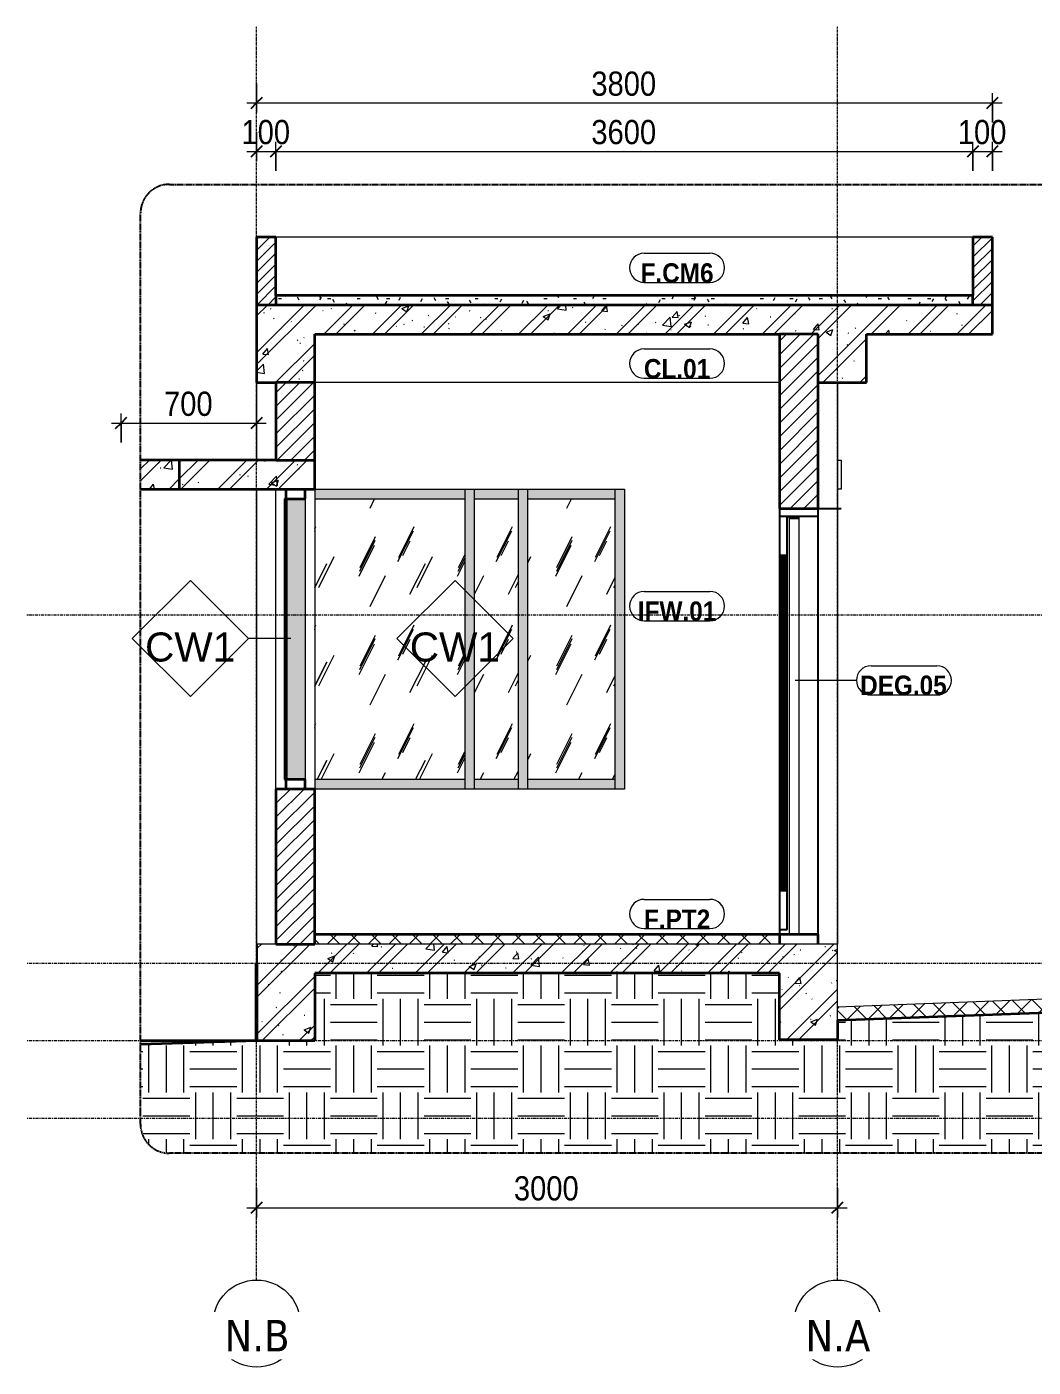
# Model space of a CAD drawing. Header units: millimetres. Extents: x 67230 to 175545, y -2320 to 85793.
# Drawn here: x 128946 to 134144, y -1685 to 5237 of the extents above; entities that cross this region are included whole.
import ezdxf

# ---------------------------------------------------------------- set-up
doc = ezdxf.new("R2010")
doc.units = ezdxf.units.MM
for name, pattern in [('Centre', [31.75, 6.35, -4.7625, 15.875, -4.7625]), ('Grid Line', [22.225, 12.7, -3.175, 3.175, -3.175]), ('Hidden', [7.14375, 4.7625, -2.38125])]:
    doc.linetypes.add(name, pattern=pattern)
for name, color, linetype, lineweight in [('A-ANNO-DIMS', 211, 'Continuous', 9), ('A-ANNO-DIMS-50', 211, 'Continuous', 9), ('A-ANNO-NOTE', 131, 'Continuous', 9), ('A-DETL-GENF', 92, 'Continuous', 18), ('A-DETL-GENF-2', 92, 'Hidden', 25), ('A-DETL-GENF-3', 9, 'Continuous', 18), ('A-DETL-MEDM', 33, 'Continuous', 35), ('A-DETL-THIN', 151, 'Continuous', 18), ('A-DOOR', 31, 'Continuous', 18), ('A-DOOR-1', 31, 'Continuous', 25), ('A-DOOR-IDEN', 31, 'Continuous', 9), ('A-FLOR', 192, 'Continuous', 18), ('A-FLOR-FNSH-1', 7, 'Continuous', 18), ('A-FLOR-FNSH-2', 250, 'Continuous', 35), ('A-FLOR-LEVL-2', 51, 'Centre', 9), ('A-FLOR-PATT', 8, 'Continuous', 50), ('A-FLOR-PATT-1', 8, 'Continuous', 18), ('A-FLOR-PATT-2', 253, 'Continuous', 18), ('A-GLAZ-CURT', 52, 'Continuous', 18), ('A-GLAZ-CURT-1', 52, 'Continuous', 25), ('A-GLAZ-CURT-2', 254, 'Continuous', 18), ('A-GLAZ-CWMG', 51, 'Continuous', 18), ('A-GLAZ-CWMG-1', 51, 'Continuous', 35), ('A-GLAZ-CWMG-2', 254, 'Continuous', 18), ('A-WALL', 113, 'Continuous', 18), ('A-WALL-3', 250, 'Continuous', 35), ('A-WALL-IDEN', 211, 'Continuous', 9), ('A-WALL-PATT-1', 111, 'Continuous', 18), ('S-BEAM', 12, 'Continuous', 18), ('S-BEAM-1', 9, 'Continuous', 18), ('S-BEAM-2', 12, 'Continuous', 50), ('S-COLS', 52, 'Continuous', 18), ('S-GRID-1', 1, 'Grid Line', 9), ('S-GRID-IDEN', 1, 'Continuous', 9)]:
    doc.layers.add(name, color=color, linetype=linetype, lineweight=lineweight)
doc.styles.add('Arial_2', font='arial.ttf', dxfattribs={"height": 150})
doc.styles.add('Arial_B', font='arialbd.ttf', dxfattribs={"width": 0.9, "height": 100})
doc.styles.add('Tahoma_B', font='tahomabd.ttf', dxfattribs={"height": 162.5})
doc.styles.add('UTM Avo', font='', dxfattribs={"width": 0.9, "height": 125})
doc.styles.get('UTM Avo').set_extended_font_data('UTM Avo')
doc.dimstyles.new('1_Dim_chi_tiet_2_5_1', dxfattribs={"dimscale": 304.8, "dimtxt": 124.912619, "dimasz": 0.19685, "dimexe": 0.164042, "dimexo": 0.0625, "dimgap": 0.016404, "dimtad": 1, "dimdec": 0, "dimrnd": 5, "dimzin": 0, "dimdsep": 46, "dimtxsty": 'UTM Avo', "dimblk1": 'OBLIQUE', "dimblk2": 'OBLIQUE', "dimsah": 1, "dimcen": 0.09, "dimdle": 0.164042, "dimazin": 0, "dimtfac": 1, "dimtdec": 4, "dimtix": 1, "dimtmove": 0, "dimatfit": 3, "dimfxl": 0.328084, "dimfxlon": 1, "dimtvp": 1, "dimtolj": 1, "dimtzin": 0, "dimarcsym": 2})
pattern_1 = [(45, (129787.56, 1699.91), (-53.033, 53.033), []), (135, (129787.56, 1699.91), (-53.033, -53.033), [])]
pattern_2 = [(50, (129787.56, 1699.9), (364.368, -31.878), [38.1, -419.1]), (355, (129787.56, 1699.9), (-70.486, 382.113), [30.48, -335.28]), (100.451, (129817.92, 1697.25), (293.885, 350.233), [32.38, -356.18]), (46.184, (129787.56, 1801.5), (542.16, -84.086), [57.15, -628.65]), (96.636, (129832.74, 1794.5), (474.805, 494.855), [48.57, -534.27]), (351.184, (129787.56, 1801.5), (474.81, 494.85), [45.72, -502.92]), (21, (129838.36, 1776.1), (303.228, -204.53), [38.1, -419.1]), (326, (129838.36, 1776.1), (123.604, 368.376), [30.48, -335.28]), (71.451, (129863.63, 1759.06), (426.834, 163.843), [32.38, -356.18]), (37.5, (129787.56, 1699.91), (6.1766, 169.11), [3.353, -327.863, 3.353, -337.007, -336.55]), (37.5, (129787.56, 1699.91), (6.1766, 169.11), [-671.576, 3.353, -333.197]), (7.5, (129787.56, 1699.9), (133.639, 200.3615), [3.353, -190.703, 3.353, -320.243, -128.27]), (7.5, (129787.56, 1699.9), (133.639, 200.3615), [-517.652, 3.353, -124.917]), (327.5, (129674.27, 1699.91), (271.182, -11.4584), [3.353, -123.647, 3.353, -392.887, -525.78]), (327.5, (129674.27, 1699.91), (271.182, -11.4584), [-523.24, 3.353, -522.427]), (317.5, (129623.47, 1699.9), (296.259, 50.853), [3.353, -161.747, 3.353, -259.791, -373.38]), (317.5, (129623.47, 1699.9), (296.259, 50.853), [-428.244, 3.353, -370.027]), (45, (129787.56, 1699.9), (-125.7236, 125.7236), []), (45, (129787.56, 1890.4), (-125.7236, 125.7236), [])]
pattern_3 = [(63.435, (-84166.68, 1734.68), (-0.0009, 508), [177.49, -958.435]), (63.435, (-84674.68, 1734.68), (-0.0009, 508), [177.49, -958.435]), (63.435, (-83923.5, 1832.83), (-0.0009, 508), [177.49, -958.435]), (63.435, (-84431.5, 1832.83), (-0.0009, 508), [177.49, -958.435]), (63.435, (-83960.3, 1798.18), (-0.0009, 508), [177.49, -958.435]), (63.435, (-84468.3, 1798.18), (-0.0009, 508), [177.49, -958.435]), (63.435, (-83997.83, 1996.6), (-0.0009, 508), [86.27, -1049.655]), (63.435, (-84505.83, 1996.6), (-0.0009, 508), [86.27, -1049.655]), (63.435, (-84022.37, 1965.9), (-0.0009, 508), [177.49, -958.435]), (63.435, (-84530.37, 1965.9), (-0.0009, 508), [177.49, -958.435]), (63.435, (-84018.04, 1987.94), (-0.0009, 508), [177.49, -958.435]), (63.435, (-84526.04, 1987.94), (-0.0009, 508), [177.49, -958.435]), (63.435, (-84223, 1891.22), (-0.0009, 508), [177.49, -958.435]), (63.435, (-84731, 1891.22), (-0.0009, 508), [177.49, -958.435]), (63.435, (-84218.66, 1917.2), (-0.0009, 508), [177.49, -958.435]), (63.435, (-84726.66, 1917.2), (-0.0009, 508), [177.49, -958.435]), (63.435, (-84217.5, 1935.94), (-0.0009, 508), [177.49, -958.435]), (63.435, (-84725.5, 1935.94), (-0.0009, 508), [177.49, -958.435])]
pattern_4 = [(45, (129787.557, 1699.907), (-28.28427, 28.28427), [])]

# ---------------------------------------------------------------- blocks, each defined once
blk = doc.blocks.new('System Panel - Glazed-2035462-TKCS_NHÀ BẢO VỆ - MẶT CẮT 2')
at = {"layer": 'A-GLAZ-CURT-1'}
for p, q in [((-84262.2, 2800), (-84274.2, 2800)), ((-84274.2, 2800), (-84274.2, 1350)), ((-84262.2, 1350), (-84262.2, 2800)), ((-84274.2, 1350), (-84262.2, 1350))]:
    blk.add_line(p, q, dxfattribs=at)
blk = doc.blocks.new('Rectangular Mullion - 50 x 100mm-2023109-TKCS_NHÀ BẢO VỆ - MẶT CẮT 2')
at = {"layer": 'A-GLAZ-CWMG-1'}
for p, q in [((-84168.2, 1350), (-84268.2, 1350)), ((-84268.2, 1350), (-84268.2, 1300)), ((-84168.2, 1300), (-84168.2, 1350))]:
    blk.add_line(p, q, dxfattribs=at)
blk = doc.blocks.new('DOOR_CW_01 CANH MO-PANEL KINH - DIG_05-1000x2200-CỬA NHÔM KÍNH-2022776-TKCS_NHÀ BẢO VỆ - MẶT CẮT 2')
at = {"layer": 'A-DOOR'}
for p, q in [((-81718.2, 2710), (-81718.2, 550)), ((-81668.2, 2700), (-81668.2, 550)), ((-81618.2, 2700), (-81618.2, 550)), ((-81518.2, 2710), (-81518.2, 550))]:
    blk.add_line(p, q, dxfattribs=at)
at = {"layer": 'A-DOOR-1'}
for p, q in [((-81718.2, 2750), (-81718.2, 550)), ((-81718.2, 2750), (-81718.2, 550)), ((-81718.2, 2750), (-81718.2, 2710)), ((-81718.2, 2710), (-81518.2, 2710)), ((-81718.2, 2710), (-81678.2, 2710)), ((-81718.2, 2710), (-81668.2, 2710)), ((-81678.2, 576), (-81678.2, 2710)), ((-81668.2, 2710), (-81668.2, 2700)), ((-81668.2, 2700), (-81618.2, 2700)), ((-81618.2, 2700), (-81618.2, 2710)), ((-81618.2, 2710), (-81518.2, 2710)), ((-81518.2, 550), (-81518.2, 2750)), ((-81518.2, 2750), (-81398.2, 2750)), ((-81518.2, 550), (-81518.2, 2750)), ((-81518.2, 2710), (-81518.2, 2750)), ((-81718.2, 2508), (-81678.2, 2508)), ((-81708.2, 776), (-81708.2, 2508)), ((-81698.2, 776), (-81698.2, 2508)), ((-81688.2, 776), (-81688.2, 2508)), ((-81678.2, 776), (-81718.2, 776)), ((-81718.2, 576), (-81678.2, 576))]:
    blk.add_line(p, q, dxfattribs=at)
blk = doc.blocks.new('System Panel - Glazed-4738996-TKCS_NHÀ BẢO VỆ - MẶT CẮT 2')
at = {"layer": 'A-GLAZ-CURT-2'}
h = blk.add_hatch(dxfattribs=at)
h.set_pattern_fill('FP_27', color=256, style=0, pattern_type=2)
h.set_pattern_definition(pattern_3)
h.paths.add_polyline_path([(-83343.2, 1350), (-83343.2, 2800), (-84118.2, 2800), (-84118.2, 1350), (-83968.4, 1350)])
blk = doc.blocks.new('Rectangular Mullion - 50 x 100mm-4738990-TKCS_NHÀ BẢO VỆ - MẶT CẮT 2')
at = {"layer": 'A-GLAZ-CWMG-2'}
blk.add_hatch(color=256, dxfattribs=at).paths.add_polyline_path([(-82568.2, 2800), (-82568.2, 2850), (-83018.2, 2850), (-83018.2, 2800)])
at = {"layer": 'A-GLAZ-CWMG'}
for p, q in [((-83018.2, 2800), (-83018.2, 2850)), ((-82568.2, 2850), (-82568.2, 2800)), ((-83018.2, 2800), (-82568.2, 2800))]:
    blk.add_line(p, q, dxfattribs=at)
blk = doc.blocks.new('Rectangular Mullion - 50 x 100mm-4738991-TKCS_NHÀ BẢO VỆ - MẶT CẮT 2')
at = {"layer": 'A-GLAZ-CWMG-2'}
blk.add_hatch(color=256, dxfattribs=at).paths.add_polyline_path([(-84118.2, 1300), (-83343.2, 1300), (-83343.2, 1350), (-84118.2, 1350)])
at = {"layer": 'A-GLAZ-CWMG'}
for q in [(-84118.2, 1350), (-83343.2, 1300)]:
    blk.add_line((-83343.2, 1350), q, dxfattribs=at)
blk = doc.blocks.new('Rectangular Mullion - 50 x 100mm-2035525-TKCS_NHÀ BẢO VỆ - MẶT CẮT 2')
at = {"layer": 'A-GLAZ-CWMG-2'}
blk.add_hatch(color=256, dxfattribs=at).paths.add_polyline_path([(-82568.2, 1300), (-82518.2, 1300), (-82518.2, 2850), (-82568.2, 2850), (-82568.2, 1931.5)])
at = {"layer": 'A-GLAZ-CWMG'}
blk.add_line((-82568.2, 2850), (-82568.2, 1300), dxfattribs=at)
blk = doc.blocks.new('System Panel - Glazed-4738997-TKCS_NHÀ BẢO VỆ - MẶT CẮT 2')
at = {"layer": 'A-GLAZ-CURT-2'}
h = blk.add_hatch(dxfattribs=at)
h.set_pattern_fill('FP_27', color=256, style=0, pattern_type=2)
h.set_pattern_definition(pattern_3)
h.paths.add_polyline_path([(-83068.2, 1350), (-83068.2, 2800), (-83293.2, 2800), (-83293.2, 1350)])
blk = doc.blocks.new('Rectangular Mullion - 50 x 100mm-2023108-TKCS_NHÀ BẢO VỆ - MẶT CẮT 2')
at = {"layer": 'A-GLAZ-CWMG-1'}
for p, q in [((-84268.2, 2850), (-84268.2, 2800)), ((-84168.2, 2800), (-84168.2, 2850)), ((-84268.2, 2800), (-84168.2, 2800))]:
    blk.add_line(p, q, dxfattribs=at)
blk = doc.blocks.new('Rectangular Mullion - 50 x 100mm-2035461-TKCS_NHÀ BẢO VỆ - MẶT CẮT 2')
at = {"layer": 'A-GLAZ-CWMG-2'}
blk.add_hatch(color=256, dxfattribs=at).paths.add_polyline_path([(-84168.2, 1350), (-84168.2, 2800), (-84262.2, 2800), (-84262.2, 1350)])
at = {"layer": 'A-GLAZ-CWMG'}
blk.add_line((-84168.2, 2800), (-84168.2, 1350), dxfattribs=at)
blk = doc.blocks.new('Rectangular Mullion - 50 x 100mm-4738992-TKCS_NHÀ BẢO VỆ - MẶT CẮT 2')
at = {"layer": 'A-GLAZ-CWMG-2'}
blk.add_hatch(color=256, dxfattribs=at).paths.add_polyline_path([(-83343.2, 2800), (-83343.2, 2850), (-84118.2, 2850), (-84118.2, 2800)])
at = {"layer": 'A-GLAZ-CWMG'}
for p in [(-83343.2, 2850), (-84118.2, 2800)]:
    blk.add_line(p, (-83343.2, 2800), dxfattribs=at)
blk = doc.blocks.new('Rectangular Mullion - 50 x 100mm-4738993-TKCS_NHÀ BẢO VỆ - MẶT CẮT 2')
at = {"layer": 'A-GLAZ-CWMG-2'}
blk.add_hatch(color=256, dxfattribs=at).paths.add_polyline_path([(-83068.2, 1300), (-83068.2, 1350), (-83293.2, 1350), (-83293.2, 1300)])
at = {"layer": 'A-GLAZ-CWMG'}
for p, q in [((-83293.2, 1300), (-83293.2, 1350)), ((-83068.2, 1350), (-83293.2, 1350)), ((-83068.2, 1350), (-83068.2, 1300))]:
    blk.add_line(p, q, dxfattribs=at)
blk = doc.blocks.new('Rectangular Mullion - 50 x 100mm-V5-TKCS_NHÀ BẢO VỆ - MẶT CẮT 2')
at = {"layer": 'A-GLAZ-CWMG-2'}
blk.add_hatch(color=256, dxfattribs=at).paths.add_polyline_path([(-83293.2, 1300), (-83293.2, 2850), (-83343.2, 2850), (-83343.2, 1300)])
at = {"layer": 'A-GLAZ-CWMG'}
for p, q in [((-83343.2, 2850), (-83343.2, 1300)), ((-83293.2, 1300), (-83293.2, 2850))]:
    blk.add_line(p, q, dxfattribs=at)
blk = doc.blocks.new('System Panel - Glazed-4738998-TKCS_NHÀ BẢO VỆ - MẶT CẮT 2')
at = {"layer": 'A-GLAZ-CURT-2'}
h = blk.add_hatch(dxfattribs=at)
h.set_pattern_fill('FP_27', color=256, style=0, pattern_type=2)
h.set_pattern_definition(pattern_3)
h.paths.add_polyline_path([(-82568.2, 1350), (-82568.2, 2800), (-83018.2, 2800), (-83018.2, 1350)])
blk = doc.blocks.new('Rectangular Mullion - 50 x 100mm-4738994-TKCS_NHÀ BẢO VỆ - MẶT CẮT 2')
at = {"layer": 'A-GLAZ-CWMG-2'}
blk.add_hatch(color=256, dxfattribs=at).paths.add_polyline_path([(-83068.2, 2800), (-83068.2, 2850), (-83293.2, 2850), (-83293.2, 2800)])
at = {"layer": 'A-GLAZ-CWMG'}
for p, q in [((-83293.2, 2800), (-83293.2, 2850)), ((-83068.2, 2850), (-83068.2, 2800)), ((-83293.2, 2800), (-83068.2, 2800))]:
    blk.add_line(p, q, dxfattribs=at)
blk = doc.blocks.new('Rectangular Mullion - 50 x 100mm-4738995-TKCS_NHÀ BẢO VỆ - MẶT CẮT 2')
at = {"layer": 'A-GLAZ-CWMG-2'}
blk.add_hatch(color=256, dxfattribs=at).paths.add_polyline_path([(-82568.2, 1300), (-82568.2, 1350), (-83018.2, 1350), (-83018.2, 1300)])
at = {"layer": 'A-GLAZ-CWMG'}
for p, q in [((-83018.2, 1300), (-83018.2, 1350)), ((-82568.2, 1350), (-83018.2, 1350)), ((-82568.2, 1350), (-82568.2, 1300))]:
    blk.add_line(p, q, dxfattribs=at)
blk = doc.blocks.new('BORDER VIEW - BORDER VIEW-2282200-TKCS_NHÀ BẢO VỆ - MẶT CẮT 2')
at = {"layer": 'A-DETL-GENF-2'}
for p, q in [((-84868.2, 4423.5), (-80292.9, 4423.5)), ((-85018.2, -430), (-85018.2, 4273.5)), ((-80142.9, 4273.5), (-80142.9, -430)), ((-80292.9, -580), (-84868.2, -580))]:
    blk.add_line(p, q, dxfattribs=at)
for centre, start, end in [((-84868.2, 4273.5), 90, 180), ((-80292.9, 4273.5), 0, 90), ((-84868.2, -430), 180, 270), ((-80292.9, -430), 270, 0)]:
    blk.add_arc(centre, 150, start, end, dxfattribs=at)
blk = doc.blocks.new('Grid - M_Grid Head - Circle-353313-TKCS_NHÀ BẢO VỆ - MẶT CẮT 2')
at = {"layer": 'S-GRID-IDEN'}
blk.add_circle((-84418.2, -1459.7), 225, dxfattribs=at)
blk = doc.blocks.new('STN_Door Tag - STN_Door Tag-1788670-TKCS_NHÀ BẢO VỆ - MẶT CẮT 2')
at = {"layer": 'A-DOOR-IDEN'}
for p, q in [((-81244.9, 1937.5), (-80904.9, 1937.5)), ((-81244.9, 1786.6), (-80904.9, 1786.6))]:
    blk.add_line(p, q, dxfattribs=at)
for centre, start, end in [((-81244.9, 1862), 90, 270), ((-80904.9, 1862), 270, 90)]:
    blk.add_arc(centre, 75.5, start, end, dxfattribs=at)
blk = doc.blocks.new('M_Wall Tag - 12mm-36223-TKCS_NHÀ BẢO VỆ - MẶT CẮT 2')
at = {"layer": 'A-WALL-IDEN'}
for p, q in [((-85060.5, 2078.3), (-84760.5, 2378.3)), ((-84760.5, 2378.3), (-84460.5, 2078.3)), ((-85060.5, 2078.3), (-84760.5, 1778.3)), ((-84460.5, 2078.3), (-84760.5, 1778.3))]:
    blk.add_line(p, q, dxfattribs=at)
blk = doc.blocks.new('DIMBLOCK94-TKCS_NHÀ BẢO VỆ - MẶT CẮT 2')
at = {"layer": 'A-ANNO-DIMS-50'}
for p, q in [((130132.8, -761), (130132.8, -911)), ((130132.8, -861), (130132.8, -761)), ((133132.8, -761), (133132.8, -911)), ((133132.8, -861), (133132.8, -761)), ((130082.8, -861), (133182.8, -861))]:
    blk.add_line(p, q, dxfattribs=at)
at = {"layer": 'A-ANNO-DIMS-50', "lineweight": 25}
for p, q in [((130132.8, -861), (130102.8, -891)), ((130132.8, -861), (130162.8, -831)), ((133132.8, -861), (133102.8, -891)), ((133132.8, -861), (133162.8, -831))]:
    blk.add_line(p, q, dxfattribs=at)
at = {"layer": 'A-ANNO-DIMS-50', "color": 0, "insert": (131461.6, -698.6), "char_height": 125, "width": 410.824, "attachment_point": 1, "line_spacing_factor": 1.110334, "style": 'UTM Avo'}
blk.add_mtext('3000', dxfattribs=at)
blk = doc.blocks.new('_Oblique')
at = {"color": 0, "linetype": 'ByBlock', "lineweight": -2}
blk.add_line((-0.5, -0.5), (0.5, 0.5), dxfattribs=at)
blk = doc.blocks.new('DIMBLOCK95-TKCS_NHÀ BẢO VỆ - MẶT CẮT 2')
at = {"layer": 'A-ANNO-DIMS-50'}
for p, q in [((130132.8, 4693.7), (130132.8, 4543.7)), ((130132.8, 4593.7), (130132.8, 4693.7)), ((130232.8, 4493.7), (130232.8, 4643.7)), ((130082.8, 4593.7), (130232.8, 4593.7)), ((130232.8, 4593.7), (130232.8, 4493.7))]:
    blk.add_line(p, q, dxfattribs=at)
at = {"layer": 'A-ANNO-DIMS-50', "lineweight": 25}
for p, q in [((130132.8, 4593.7), (130102.8, 4563.7)), ((130132.8, 4593.7), (130162.8, 4623.7)), ((130232.8, 4593.7), (130202.8, 4563.7)), ((130232.8, 4593.7), (130262.8, 4623.7))]:
    blk.add_line(p, q, dxfattribs=at)
at = {"layer": 'A-ANNO-DIMS-50', "color": 0, "insert": (130054.4, 4756), "char_height": 125, "width": 308.118, "attachment_point": 1, "line_spacing_factor": 1.110334, "style": 'UTM Avo'}
blk.add_mtext('100', dxfattribs=at)
blk = doc.blocks.new('DIMBLOCK96-TKCS_NHÀ BẢO VỆ - MẶT CẮT 2')
at = {"layer": 'A-ANNO-DIMS-50'}
for p, q in [((130232.8, 4493.7), (130232.8, 4643.7)), ((133832.8, 4493.7), (133832.8, 4643.7)), ((130232.8, 4593.7), (133832.8, 4593.7)), ((130232.8, 4593.7), (130232.8, 4493.7)), ((133832.8, 4593.7), (133832.8, 4493.7))]:
    blk.add_line(p, q, dxfattribs=at)
at = {"layer": 'A-ANNO-DIMS-50', "lineweight": 25}
for p, q in [((130232.8, 4593.7), (130202.8, 4563.7)), ((130232.8, 4593.7), (130262.8, 4623.7)), ((133832.8, 4593.7), (133802.8, 4563.7)), ((133832.8, 4593.7), (133862.8, 4623.7))]:
    blk.add_line(p, q, dxfattribs=at)
at = {"layer": 'A-ANNO-DIMS-50', "color": 0, "insert": (131861.6, 4756), "char_height": 125, "width": 410.824, "attachment_point": 1, "line_spacing_factor": 1.110334, "style": 'UTM Avo'}
blk.add_mtext('3600', dxfattribs=at)
blk = doc.blocks.new('DIMBLOCK97-TKCS_NHÀ BẢO VỆ - MẶT CẮT 2')
at = {"layer": 'A-ANNO-DIMS-50'}
for p, q in [((133832.8, 4493.7), (133832.8, 4643.7)), ((133932.8, 4493.7), (133932.8, 4643.7)), ((133832.8, 4593.7), (133982.8, 4593.7)), ((133832.8, 4593.7), (133832.8, 4493.7)), ((133932.8, 4593.7), (133932.8, 4493.7))]:
    blk.add_line(p, q, dxfattribs=at)
at = {"layer": 'A-ANNO-DIMS-50', "lineweight": 25}
for p, q in [((133832.8, 4593.7), (133802.8, 4563.7)), ((133832.8, 4593.7), (133862.8, 4623.7)), ((133932.8, 4593.7), (133902.8, 4563.7)), ((133932.8, 4593.7), (133962.8, 4623.7))]:
    blk.add_line(p, q, dxfattribs=at)
at = {"layer": 'A-ANNO-DIMS-50', "color": 0, "insert": (133754.4, 4756), "char_height": 125, "width": 308.118, "attachment_point": 1, "line_spacing_factor": 1.110334, "style": 'UTM Avo'}
blk.add_mtext('100', dxfattribs=at)
blk = doc.blocks.new('DIMBLOCK98-TKCS_NHÀ BẢO VỆ - MẶT CẮT 2')
at = {"layer": 'A-ANNO-DIMS-50'}
for p, q in [((130132.8, 4943.7), (130132.8, 4793.7)), ((130132.8, 4843.7), (130132.8, 4943.7)), ((133932.8, 4743.7), (133932.8, 4893.7)), ((130082.8, 4843.7), (133982.8, 4843.7)), ((133932.8, 4843.7), (133932.8, 4743.7))]:
    blk.add_line(p, q, dxfattribs=at)
at = {"layer": 'A-ANNO-DIMS-50', "lineweight": 25}
for p, q in [((130132.8, 4843.7), (130162.8, 4873.7)), ((133932.8, 4843.7), (133962.8, 4873.7)), ((130132.8, 4843.7), (130102.8, 4813.7)), ((133932.8, 4843.7), (133902.8, 4813.7))]:
    blk.add_line(p, q, dxfattribs=at)
at = {"layer": 'A-ANNO-DIMS-50', "color": 0, "insert": (131861.6, 5006), "char_height": 125, "width": 410.824, "attachment_point": 1, "line_spacing_factor": 1.110334, "style": 'UTM Avo'}
blk.add_mtext('3800', dxfattribs=at)
blk = doc.blocks.new('DIMBLOCK99-TKCS_NHÀ BẢO VỆ - MẶT CẮT 2')
at = {"layer": 'A-ANNO-DIMS-50'}
for p, q in [((130132.8, 3290.5), (130132.8, 3140.5)), ((130132.8, 3190.5), (130132.8, 3290.5)), ((129382.8, 3190.5), (130182.8, 3190.5)), ((129432.8, 3090.5), (129432.8, 3240.5)), ((129432.8, 3190.5), (129432.8, 3090.5))]:
    blk.add_line(p, q, dxfattribs=at)
at = {"layer": 'A-ANNO-DIMS-50', "lineweight": 25}
for p, q in [((129432.8, 3190.5), (129402.8, 3160.5)), ((129432.8, 3190.5), (129462.8, 3220.5)), ((130132.8, 3190.5), (130102.8, 3160.5)), ((130132.8, 3190.5), (130162.8, 3220.5))]:
    blk.add_line(p, q, dxfattribs=at)
at = {"layer": 'A-ANNO-DIMS-50', "color": 0, "insert": (129654.4, 3352.9), "char_height": 125, "width": 308.118, "attachment_point": 1, "line_spacing_factor": 1.110334, "style": 'UTM Avo'}
blk.add_mtext('700', dxfattribs=at)
blk = doc.blocks.new('NCV_GHI CHU VAT LIEU HOAN THIEN - NCV_GHI CHU VAT LIEU HOAN THIEN-2360914-TKCS_NHÀ BẢO VỆ - MẶT CẮT 2')
at = {"layer": 'A-ANNO-NOTE'}
for p, q in [((-82416.6, 731.2), (-82076.6, 731.2)), ((-82416.6, 580.2), (-82076.6, 580.2))]:
    blk.add_line(p, q, dxfattribs=at)
for centre, start, end in [((-82416.6, 655.7), 90, 270), ((-82076.6, 655.7), 270, 90)]:
    blk.add_arc(centre, 75.5, start, end, dxfattribs=at)

msp = doc.modelspace()

# ---------------------------------------------------------------- hatches: boundary and pattern name
at = {"layer": 'A-DETL-GENF-3'}
h = msp.add_hatch(dxfattribs=at)
h.set_pattern_fill('FP_26', color=256, style=0, pattern_type=2)
h.set_pattern_definition(pattern_2)
h.paths.add_polyline_path([(130135.8, 0), (130432.8, 0), (130432.8, 350), (132832.8, 350), (132832.8, 5.1), (133132.8, 5.1), (133132.8, 500), (130135.8, 500), (130135.8, 5.1)])
h.paths.add_polyline_path([(130432.8, 2850), (130432.8, 3000), (129732.8, 3000), (129732.8, 2850), (130232.8, 2850)])
h.paths.add_polyline_path([(130432.8, 3400), (130432.8, 3650), (133032.8, 3650), (133032.8, 3400), (133282.8, 3400), (133282.8, 3650), (133932.8, 3650), (133932.8, 3800), (130132.8, 3800), (130132.8, 3400), (130232.8, 3400)])
h = msp.add_hatch(dxfattribs=at)
h.set_pattern_fill('FP_30', color=256, style=0, pattern_type=2)
h.set_pattern_definition([(45, (129787.557, 1699.907), (-35.35534, 35.35534), [])])
h.paths.add_polyline_path([(130432.8, 500), (130432.8, 1300), (130232.8, 1300), (130232.8, 500)])
h.paths.add_polyline_path([(133032.8, 2750), (133032.8, 3650), (132832.8, 3650), (132832.8, 2750)])
h.paths.add_polyline_path([(130232.8, 3000), (130432.8, 3000), (130432.8, 3400), (130232.8, 3400)])
h = msp.add_hatch(dxfattribs=at)
h.set_pattern_fill('FP_31', color=256, style=0, pattern_type=2)
h.set_pattern_definition([(0, (129787.56, 1699.9), (241.935, 241.935), [241.935, -241.935]), (0, (129787.56, 1790.63), (241.935, 241.935), [241.935, -241.935]), (0, (129787.56, 1881.36), (241.935, 241.935), [241.935, -241.935]), (90, (129817.8, 1911.6), (-241.935, 241.935), [241.935, -241.935]), (90, (129908.52, 1911.6), (-241.935, 241.935), [241.935, -241.935]), (90, (129999.25, 1911.6), (-241.935, 241.935), [241.935, -241.935])])
h.paths.add_polyline_path([(129682.8, -580), (134258.1, -580), (134298.4, -574.3), (134333.1, -559.9), (134364.1, -536.1), (134388, -505), (134402.9, -468.8), (134408.1, -430), (134408.1, 153.1), (133132.8, 105.1), (133132.8, 5.1), (132832.8, 5.1), (132832.8, 350), (130432.8, 350), (130432.8, 0), (130132.8, 0), (129532.8, -18.3), (129532.8, -430), (129537.9, -468.8), (129552.9, -505), (129576.7, -536.1), (129607.8, -559.9), (129643.9, -574.9)])
at = {"layer": 'A-FLOR-PATT'}
msp.add_hatch(color=256, dxfattribs=at).paths.add_polyline_path([(129532.8, -18.3), (130132.8, 0), (129532.8, 0), (129532.8, -1.9)])
at = {"layer": 'A-FLOR-PATT-1'}
h = msp.add_hatch(dxfattribs=at)
h.set_pattern_fill('FP_29', color=256, style=0, pattern_type=2)
h.set_pattern_definition([(0, (129787.557, 1699.907), (203.2, 50.8), [16.764, -135.636, 16.764, -135.636, -812.8]), (0, (129787.557, 1699.907), (203.2, 50.8), [-304.8, 16.764, -288.036, 16.764, -135.636, -355.6]), (0, (129787.557, 1699.907), (203.2, 50.8), [-762, 16.764, -84.836, 16.764, -237.236]), (120, (129863.757, 1725.307), (-145.5941, 150.57636), [16.764, -135.636, 16.764, -135.636, -812.8]), (120, (129863.757, 1725.307), (-145.5941, 150.57636), [-304.8, 16.764, -288.036, 16.764, -135.636, -355.6]), (120, (129863.757, 1725.307), (-145.5941, 150.57636), [-762, 16.764, -84.836, 16.764, -237.236]), (240, (129889.157, 1826.907), (-57.6059, -201.37636), [16.764, -135.636, 16.764, -948.436]), (240, (129889.157, 1826.907), (-57.6059, -201.37636), [-169.164, -135.636, 16.764, -288.036, -508]), (240, (129889.157, 1826.907), (-57.6059, -201.37636), [-609.6, 16.764, -135.636, 16.764, -338.836]), (240, (129889.157, 1826.907), (-57.6059, -201.37636), [-778.764, -84.836, 16.764, -237.236])])
h.paths.add_polyline_path([(133539, 3800), (133832.8, 3800), (133832.8, 3850), (130232.8, 3850), (130232.8, 3800), (133282.8, 3800)])
h = msp.add_hatch(dxfattribs=at)
h.set_pattern_fill('FP_25', color=256, style=0, pattern_type=2)
h.set_pattern_definition(pattern_1)
h.paths.add_polyline_path([(130432.8, 500), (132832.8, 500), (132832.8, 550), (130432.8, 550)])
h = msp.add_hatch(dxfattribs=at)
h.set_pattern_fill('FP_25', color=256, style=0, pattern_type=2)
h.set_pattern_definition(pattern_1)
h.paths.add_polyline_path([(133132.8, 105.1), (134408.1, 153.1), (134408.1, 223.1), (133132.8, 175.2), (133132.8, 172)])
at = {"layer": 'A-FLOR-PATT-2'}
h = msp.add_hatch(dxfattribs=at)
h.set_pattern_fill('FP_26', color=256, style=0, pattern_type=2)
h.set_pattern_definition(pattern_2)
h.paths.add_polyline_path([(129732.8, 2850), (129732.8, 3000), (129532.8, 3000), (129532.8, 2850)])
h = msp.add_hatch(dxfattribs=at)
h.set_pattern_fill('FP_26', color=256, style=0, pattern_type=2)
h.set_pattern_definition(pattern_2)
h.paths.add_polyline_path([(129732.8, 2850), (129732.8, 3000), (129532.8, 3000), (129532.8, 2850)])
h = msp.add_hatch(dxfattribs=at)
h.set_pattern_fill('FP_26', color=256, style=0, pattern_type=2)
h.set_pattern_definition(pattern_2)
h.paths.add_polyline_path([(130135.8, 250), (130135.8, 400), (130132.8, 400), (130132.8, 250)])
h = msp.add_hatch(dxfattribs=at)
h.set_pattern_fill('FP_26', color=256, style=0, pattern_type=2)
h.set_pattern_definition(pattern_2)
h.paths.add_polyline_path([(130135.8, 250), (130135.8, 400), (130132.8, 400), (130132.8, 250)])
at = {"layer": 'A-WALL-PATT-1'}
h = msp.add_hatch(dxfattribs=at)
h.set_pattern_fill('FP_28', color=256, style=0, pattern_type=2)
h.set_pattern_definition(pattern_4)
h.paths.add_polyline_path([(130232.8, 3800), (130232.8, 4150), (130132.8, 4150), (130132.8, 3800)])
h = msp.add_hatch(dxfattribs=at)
h.set_pattern_fill('FP_28', color=256, style=0, pattern_type=2)
h.set_pattern_definition(pattern_4)
h.paths.add_polyline_path([(133932.8, 3800), (133932.8, 4150), (133832.8, 4150), (133832.8, 3800)])
at = {"layer": 'S-BEAM-1'}
h = msp.add_hatch(dxfattribs=at)
h.set_pattern_fill('FP_26', color=256, style=0, pattern_type=2)
h.set_pattern_definition(pattern_2)
h.paths.add_polyline_path([(130135.8, 0), (130135.8, 400), (130132.8, 400), (130132.8, 0)])
h = msp.add_hatch(dxfattribs=at)
h.set_pattern_fill('FP_26', color=256, style=0, pattern_type=2)
h.set_pattern_definition(pattern_2)
h.paths.add_polyline_path([(130135.8, 0), (130135.8, 400), (130132.8, 400), (130132.8, 0)])

# ---------------------------------------------------------------- linework, layer by layer
at = {"layer": 'A-DETL-MEDM'}
for p, q in [((133932.8, 3800), (130132.8, 3800)), ((130132.8, 3800), (130132.8, 3400)), ((133932.8, 3650), (133932.8, 3800)), ((130432.8, 3400), (130432.8, 3650)), ((130432.8, 3650), (132832.8, 3650)), ((133032.8, 3650), (132832.8, 3650)), ((132832.8, 3650), (132832.8, 2750)), ((133032.8, 2750), (133032.8, 3650)), ((133282.8, 3400), (133282.8, 3650)), ((133282.8, 3650), (133932.8, 3650)), ((130132.8, 3400), (130232.8, 3400)), ((130432.8, 3400), (130232.8, 3400)), ((130232.8, 3400), (130232.8, 3000)), ((130432.8, 3000), (130432.8, 3400)), ((133032.8, 3400), (133282.8, 3400)), ((129732.8, 3000), (129732.8, 2850)), ((130232.8, 3000), (129732.8, 3000)), ((130232.8, 3000), (130432.8, 3000)), ((130432.8, 2850), (130432.8, 3000)), ((129732.8, 2850), (130432.8, 2850)), ((132832.8, 2750), (133032.8, 2750)), ((130232.8, 1300), (130232.8, 500)), ((130432.8, 1300), (130232.8, 1300)), ((130432.8, 500), (130432.8, 1300)), ((130232.8, 500), (130432.8, 500)), ((132832.8, 350), (130432.8, 350)), ((130432.8, 350), (130432.8, 0)), ((132832.8, 5.1), (132832.8, 350)), ((134408.1, 153.1), (133132.8, 105.1)), ((133132.8, 105.1), (133132.8, 5.1)), ((133132.8, 5.1), (132832.8, 5.1)), ((130132.8, 0), (129532.8, -18.3)), ((130432.8, 0), (130132.8, 0))]:
    msp.add_line(p, q, dxfattribs=at)
at = {"layer": 'A-DETL-THIN'}
for p, q in [((130135.8, 500), (130135.8, 0)), ((130232.8, 500), (130135.8, 500)), ((133132.8, 500), (130432.8, 500)), ((133132.8, 105.1), (133132.8, 500))]:
    msp.add_line(p, q, dxfattribs=at)
at = {"layer": 'A-DOOR-IDEN'}
msp.add_line((132915.2, 1862.6), (133230.6, 1862.6), dxfattribs=at)
at = {"layer": 'A-FLOR'}
for p, q in [((133132.8, 3000), (133152.8, 3000)), ((133152.8, 3000), (133152.8, 2850)), ((133152.8, 2850), (133132.8, 2850))]:
    msp.add_line(p, q, dxfattribs=at)
at = {"layer": 'A-FLOR-FNSH-1'}
msp.add_line((134408.1, 223.1), (133132.8, 175.2), dxfattribs=at)
at = {"layer": 'A-FLOR-FNSH-2'}
for p, q in [((133832.8, 3850), (130232.8, 3850)), ((130232.8, 3850), (130232.8, 3800)), ((133832.8, 3800), (133832.8, 3850)), ((129732.8, 3000), (129532.8, 3000)), ((129532.8, 2850), (129732.8, 2850)), ((132832.8, 550), (130432.8, 550)), ((130135.8, 400), (130132.8, 400)), ((130132.8, 400), (130132.8, 250)), ((130132.8, 250), (130135.8, 250)), ((130132.8, 0), (129532.8, 0))]:
    msp.add_line(p, q, dxfattribs=at)
at = {"layer": 'A-FLOR-LEVL-2'}
for p, q in [((128945.7, 2200), (135938.6, 2200)), ((135303.6, 400), (128945.7, 400)), ((135938.6, 0), (128945.7, 0)), ((135303.6, -400), (128945.7, -400))]:
    msp.add_line(p, q, dxfattribs=at)
at = {"layer": 'A-WALL'}
for p, q in [((133832.8, 4150), (130232.8, 4150)), ((130232.8, 1300), (130232.8, 2850)), ((130432.8, 2850), (132032.8, 2850)), ((130432.8, 2850), (130432.8, 1300)), ((132032.8, 2850), (132032.8, 1300)), ((132032.8, 1300), (130432.8, 1300))]:
    msp.add_line(p, q, dxfattribs=at)
at = {"layer": 'A-WALL-3'}
for p, q in [((130232.8, 4150), (130132.8, 4150)), ((130132.8, 4150), (130132.8, 3800)), ((130232.8, 3850), (130232.8, 4150)), ((133832.8, 4150), (133832.8, 3850)), ((133932.8, 4150), (133832.8, 4150)), ((133932.8, 3800), (133932.8, 4150)), ((133032.8, 550), (132832.8, 550)), ((132832.8, 550), (132832.8, 500)), ((133032.8, 500), (133032.8, 550))]:
    msp.add_line(p, q, dxfattribs=at)
at = {"layer": 'A-WALL-IDEN'}
msp.add_line((130308.9, 2078.3), (130090.5, 2078.3), dxfattribs=at)
at = {"layer": 'S-BEAM'}
msp.add_line((132832.8, 3400), (130432.8, 3400), dxfattribs=at)
at = {"layer": 'S-BEAM-2'}
for p, q in [((130135.8, 400), (130132.8, 400)), ((130132.8, 400), (130132.8, 0))]:
    msp.add_line(p, q, dxfattribs=at)
at = {"layer": 'S-COLS'}
for p, q in [((130132.8, 3400), (130132.8, 3000)), ((133132.8, 3400), (133132.8, 500)), ((130132.8, 2850), (130132.8, 400))]:
    msp.add_line(p, q, dxfattribs=at)
at = {"layer": 'S-GRID-1'}
for p, q in [((130132.8, 3987), (130132.8, 5237)), ((133132.8, 3987), (133132.8, 5237)), ((130132.8, 15.3), (130132.8, 3987)), ((133132.8, 15.3), (133132.8, 3987)), ((130132.8, -1234.7), (130132.8, 15.3)), ((133132.8, -1234.7), (133132.8, 15.3))]:
    msp.add_line(p, q, dxfattribs=at)

# ---------------------------------------------------------------- block references
at = {"layer": 'A-ANNO-NOTE'}
for p in [(214551, 3336.7), (214551, 2842.1), (214551, 1590.1), (214551, 0)]:
    msp.add_blockref('NCV_GHI CHU VAT LIEU HOAN THIEN - NCV_GHI CHU VAT LIEU HOAN THIEN-2360914-TKCS_NHÀ BẢO VỆ - MẶT CẮT 2', p, dxfattribs=at)
at = {"layer": 'A-DETL-GENF'}
msp.add_blockref('BORDER VIEW - BORDER VIEW-2282200-TKCS_NHÀ BẢO VỆ - MẶT CẮT 2', (214551, 0), dxfattribs=at)
at = {"layer": 'A-DOOR'}
msp.add_blockref('DOOR_CW_01 CANH MO-PANEL KINH - DIG_05-1000x2200-CỬA NHÔM KÍNH-2022776-TKCS_NHÀ BẢO VỆ - MẶT CẮT 2', (214551, 0), dxfattribs=at)
at = {"layer": 'A-DOOR-IDEN'}
msp.add_blockref('STN_Door Tag - STN_Door Tag-1788670-TKCS_NHÀ BẢO VỆ - MẶT CẮT 2', (214551, 0), dxfattribs=at)
at = {"layer": 'A-GLAZ-CURT'}
for name in ['System Panel - Glazed-2035462-TKCS_NHÀ BẢO VỆ - MẶT CẮT 2', 'System Panel - Glazed-4738996-TKCS_NHÀ BẢO VỆ - MẶT CẮT 2', 'System Panel - Glazed-4738997-TKCS_NHÀ BẢO VỆ - MẶT CẮT 2', 'System Panel - Glazed-4738998-TKCS_NHÀ BẢO VỆ - MẶT CẮT 2']:
    msp.add_blockref(name, (214551, 0), dxfattribs=at)
at = {"layer": 'A-GLAZ-CWMG'}
for name, p in [('Rectangular Mullion - 50 x 100mm-2023108-TKCS_NHÀ BẢO VỆ - MẶT CẮT 2', (214551, 0)), ('Rectangular Mullion - 50 x 100mm-4738992-TKCS_NHÀ BẢO VỆ - MẶT CẮT 2', (214551, 0)), ('Rectangular Mullion - 50 x 100mm-V5-TKCS_NHÀ BẢO VỆ - MẶT CẮT 2', (214551, 0)), ('Rectangular Mullion - 50 x 100mm-4738994-TKCS_NHÀ BẢO VỆ - MẶT CẮT 2', (214551, 0)), ('Rectangular Mullion - 50 x 100mm-V5-TKCS_NHÀ BẢO VỆ - MẶT CẮT 2', (214826, 0)), ('Rectangular Mullion - 50 x 100mm-4738990-TKCS_NHÀ BẢO VỆ - MẶT CẮT 2', (214551, 0)), ('Rectangular Mullion - 50 x 100mm-2035525-TKCS_NHÀ BẢO VỆ - MẶT CẮT 2', (214551, 0)), ('Rectangular Mullion - 50 x 100mm-2035461-TKCS_NHÀ BẢO VỆ - MẶT CẮT 2', (214551, 0)), ('Rectangular Mullion - 50 x 100mm-2023109-TKCS_NHÀ BẢO VỆ - MẶT CẮT 2', (214551, 0)), ('Rectangular Mullion - 50 x 100mm-4738991-TKCS_NHÀ BẢO VỆ - MẶT CẮT 2', (214551, 0)), ('Rectangular Mullion - 50 x 100mm-4738993-TKCS_NHÀ BẢO VỆ - MẶT CẮT 2', (214551, 0)), ('Rectangular Mullion - 50 x 100mm-4738995-TKCS_NHÀ BẢO VỆ - MẶT CẮT 2', (214551, 0))]:
    msp.add_blockref(name, p, dxfattribs=at)
at = {"layer": 'A-WALL-IDEN'}
for p in [(214551, 0), (215918.3, 0)]:
    msp.add_blockref('M_Wall Tag - 12mm-36223-TKCS_NHÀ BẢO VỆ - MẶT CẮT 2', p, dxfattribs=at)
at = {"layer": 'S-GRID-IDEN'}
for p in [(214551, 0), (217551, 0)]:
    msp.add_blockref('Grid - M_Grid Head - Circle-353313-TKCS_NHÀ BẢO VỆ - MẶT CẮT 2', p, dxfattribs=at)

# ---------------------------------------------------------------- texts
at = {"layer": 'A-ANNO-NOTE', "char_height": 100, "attachment_point": 5, "line_spacing_factor": 0.936439, "style": 'Arial_B'}
for s, insert, width in [('\\pt2.25,4.5,6.75,9,11.25,13.5,15.75,18,20.25,22.5,24.75,27,29.25,31.5,33.75,36,38.25,40.5,42.75,45,47.25,49.5,51.75,54,56.25,58.5,60.75,63,65.25,67.5,69.75,72;F.CM6', (132304.3, 3965.3), 390.15), ('\\pt2.25,4.5,6.75,9,11.25,13.5,15.75,18,20.25,22.5,24.75,27,29.25,31.5,33.75,36,38.25,40.5,42.75,45,47.25,49.5,51.75,54,56.25,58.5,60.75,63,65.25,67.5,69.75,72;CL.01', (132304.3, 3470.7), 351.45), ('\\pt2.25,4.5,6.75,9,11.25,13.5,15.75,18,20.25,22.5,24.75,27,29.25,31.5,33.75,36,38.25,40.5,42.75,45,47.25,49.5,51.75,54,56.25,58.5,60.75,63,65.25,67.5,69.75,72;IFW.01', (132304.3, 2218.7), 410.85), ('\\pt2.25,4.5,6.75,9,11.25,13.5,15.75,18,20.25,22.5,24.75,27,29.25,31.5,33.75,36,38.25,40.5,42.75,45,47.25,49.5,51.75,54,56.25,58.5,60.75,63,65.25,67.5,69.75,72;F.PT2', (132304.5, 628.6), 354.15)]:
    msp.add_mtext(s, dxfattribs=dict(at, insert=insert, width=width))
at = {"layer": 'A-DOOR-IDEN', "insert": (133473.5, 1836.1), "char_height": 100, "width": 458.55, "attachment_point": 5, "line_spacing_factor": 0.936439, "style": 'Arial_B'}
msp.add_mtext('\\pt2.25,4.5,6.75,9,11.25,13.5,15.75,18,20.25,22.5,24.75,27,29.25,31.5,33.75,36,38.25,40.5,42.75,45,47.25,49.5,51.75,54,56.25,58.5,60.75,63,65.25,67.5,69.75,72;DEG.05', dxfattribs=at)
at = {"layer": 'A-WALL-IDEN', "char_height": 150, "width": 486, "attachment_point": 5, "line_spacing_factor": 0.936439, "style": 'Arial_2'}
for insert in [(129789.3, 2033.3), (131156.6, 2033.3)]:
    msp.add_mtext('\\pt634.9995,1270.0005,1905,2539.9995,3175.0005,3810,4444.9995,5080.0005,5715,6349.9995,6985.0005,7620,8254.9995,8890.0005,9525,10159.9995,10795.0005,11430,12064.9995,12700.0005,13335,13969.9995,14605.0005,15240,15874.9995,16510.0005,17145,17779.9995,18415.0005,19050,19684.9995,20320.0005;CW1', dxfattribs=dict(at, insert=insert))

# ---------------------------------------------------------------- dimensions: what is measured, and where the dimension line sits
at = {"layer": 'A-ANNO-DIMS'}
for base, p1, p2, override, picture, middle in [((133932.8, 4843.7), (130132.8, 4943.7), (133932.8, 4743.7), {"dimpost": '<>', "dimfxl": 3805.259517}, 'DIMBLOCK98-TKCS_NHÀ BẢO VỆ - MẶT CẮT 2', (132032.8, 4913.3)), ((130232.8, 4593.7), (130132.8, 4693.7), (130232.8, 4493.7), {"dimpost": '<>', "dimfxl": 223.606797}, 'DIMBLOCK95-TKCS_NHÀ BẢO VỆ - MẶT CẮT 2', (130182.8, 4663.3)), ((133832.8, 4593.7), (130232.8, 4493.7), (133832.8, 4493.7), {"dimpost": '<>', "dimfxl": 3600}, 'DIMBLOCK96-TKCS_NHÀ BẢO VỆ - MẶT CẮT 2', (132032.8, 4663.3)), ((133932.8, 4593.7), (133832.8, 4493.7), (133932.8, 4493.7), {"dimpost": '<>', "dimfxl": 100}, 'DIMBLOCK97-TKCS_NHÀ BẢO VỆ - MẶT CẮT 2', (133882.8, 4663.3)), ((130132.8, 3190.5), (129432.8, 3090.5), (130132.8, 3290.5), {"dimpost": '<>', "dimfxl": 728.010988}, 'DIMBLOCK99-TKCS_NHÀ BẢO VỆ - MẶT CẮT 2', (129782.8, 3260.2)), ((133132.8, -861), (130132.8, -761), (133132.8, -761), {"dimpost": '<>', "dimfxl": 3000}, 'DIMBLOCK94-TKCS_NHÀ BẢO VỆ - MẶT CẮT 2', (131632.8, -791.3))]:
    dim = msp.add_linear_dim(base=base, p1=p1, p2=p2, dimstyle='1_Dim_chi_tiet_2_5_1', override=override, dxfattribs=at)
    dim.commit()
    dim.dimension.update_dxf_attribs({"geometry": picture, "text_midpoint": middle})

# ---------------------------------------------------------------- next in the draw order: texts
at = {"layer": 'S-GRID-IDEN', "char_height": 162.5, "width": 397, "attachment_point": 5, "line_spacing_factor": 0.996129, "style": 'Tahoma_B', "bg_fill": 3, "box_fill_scale": 1.25, "bg_fill_color": 256, "bg_fill_true_color": 13158600, "bg_fill_transparency": 0}
for s, insert in [('\\pt634.99962,1269.99925,1905.0005,2540.00013,3174.99975,3809.99937,4445.00062,5080.00025,5714.99987,6349.9995,6985.00075,7620.00037,8255,8889.99962,9524.99925,10160.0005,10795.00013,11429.99975,12064.99938,12700.00063,13335.00025,13969.99988,14604.9995,15240.00075,15875.00038,16510,17144.99963,17779.99925,18415.0005,19050.00013,19684.99975,20319.99938;N.B', (130134.9, -1522.1)), ('\\pt634.99962,1269.99925,1905.0005,2540.00013,3174.99975,3809.99937,4445.00062,5080.00025,5714.99987,6349.9995,6985.00075,7620.00037,8255,8889.99962,9524.99925,10160.0005,10795.00013,11429.99975,12064.99938,12700.00063,13335.00025,13969.99988,14604.9995,15240.00075,15875.00038,16510,17144.99963,17779.99925,18415.0005,19050.00013,19684.99975,20319.99938;N.A', (133134.9, -1522.1))]:
    msp.add_mtext(s, dxfattribs=dict(at, insert=insert))

doc.saveas('drawing.dxf')
